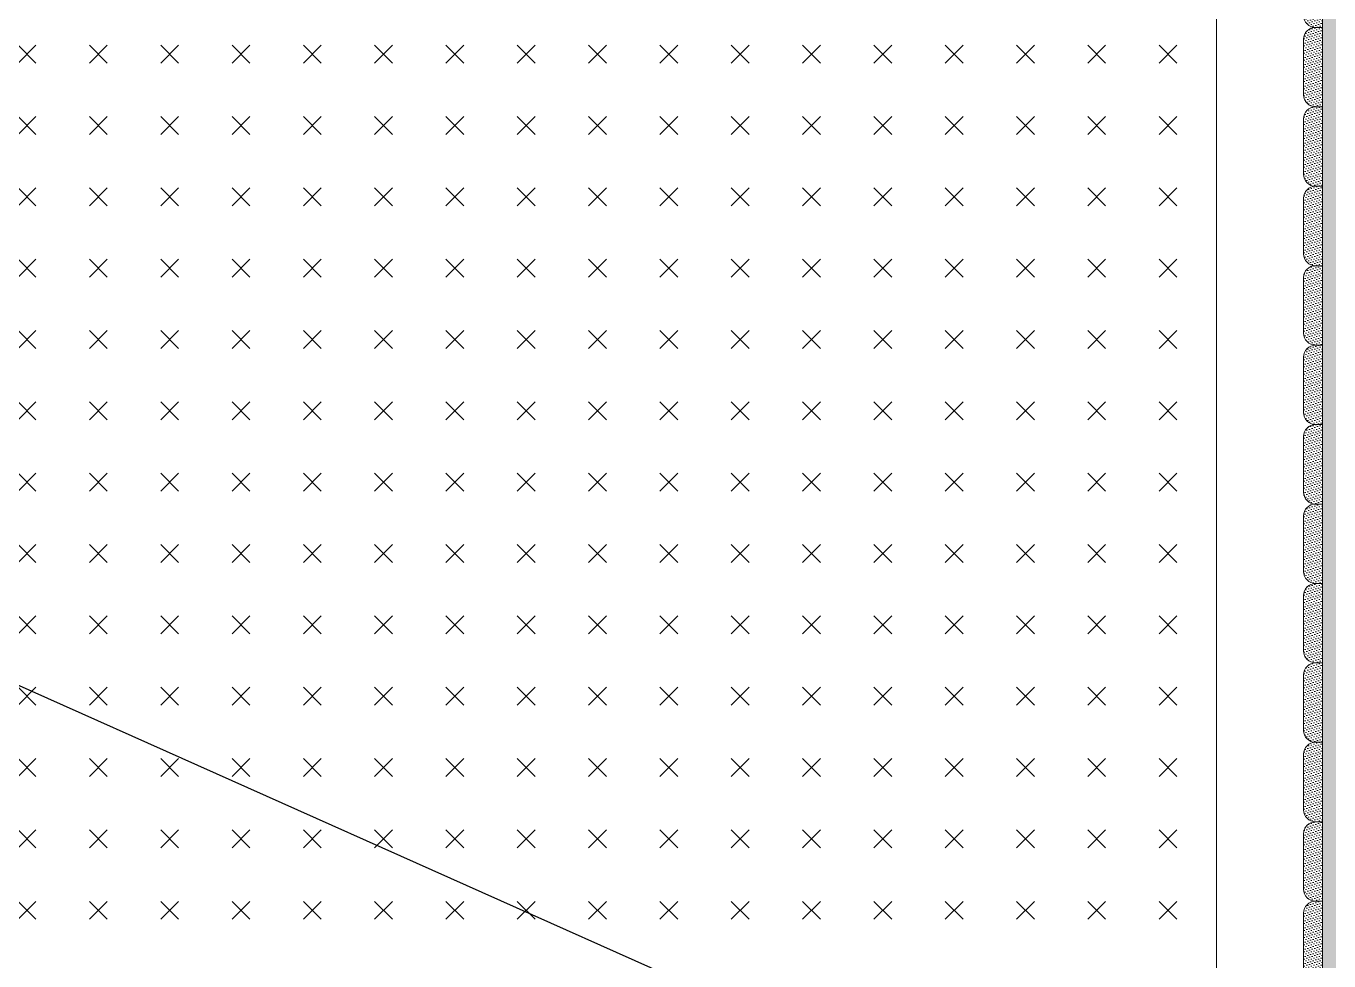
# Model space of a CAD drawing. Header units: inches. Extents: x 4017 to 5703, y -944 to 2840.
# Drawn here: x 4306.7 to 4388.8, y 442.9 to 501.8 of the extents above; entities that cross this region are included whole.
import ezdxf

# ---------------------------------------------------------------- set-up
doc = ezdxf.new("R2010")
doc.units = ezdxf.units.IN
doc.header["$MEASUREMENT"] = 0
doc.layers.get('0').update_dxf_attribs({"color": 5})
doc.layers.add('1 - bed panels', color=170, linetype='Continuous', lineweight=9)
doc.layers.add('1 - plaster', color=1, linetype='Continuous', lineweight=9)
doc.layers.add('A-dim-work', color=8, linetype='Continuous')
doc.styles.get("Standard").update_dxf_attribs({"font": 'arial.ttf'})
doc.dimstyles.new('D-50', dxfattribs={"dimtxt": 11, "dimasz": 0.5, "dimexe": 0.2, "dimexo": 0, "dimgap": 0.8, "dimtad": 0, "dimdec": 0, "dimdsep": 46, "dimtxsty": 'Standard', "dimblk": 'ar11', "dimcen": 20, "dimdle": 0.1, "dimse1": 1, "dimse2": 1, "dimclrt": 2, "dimadec": 0, "dimazin": 0, "dimtfac": 1, "dimtdec": 0, "dimtix": 1, "dimtmove": 2, "dimatfit": 3, "dimfxl": 1, "dimtvp": 1, "dimtolj": 1, "dimlwd": -1, "dimlwe": -1, "dimarcsym": 0})
pattern_1 = [(135, (-4522.99661, 5622.86587), (-0.1683798023, -0.0561266008), [0, -0.15875])]

# ---------------------------------------------------------------- blocks, each defined once
blk = doc.blocks.new('ar11')
for p, q in [((0, 14.887), (0, -14.887)), ((-4.243, -4.243), (4.243, 4.243)), ((-12.405, 0), (12.405, 0))]:
    blk.add_line(p, q)
blk = doc.blocks.new('wallbig')
at = {"layer": '1 - plaster', "true_color": 0xe0a352}
blk.add_hatch(color=33, dxfattribs=at).paths.add_polyline_path([(-16.6, 218.366), (-17.8, 218.366), (-17.8, 5.366), (-16.6, 5.366)])
at = {"layer": '1 - plaster'}
blk.add_lwpolyline([(-17.8, 218.389), (-16.6, 218.366), (-16.6, 6.2), (-17.8, 6.2), (-17.8, 218.389)], dxfattribs=at)
blk = doc.blocks.new('bad2big')
at = {"layer": '1 - bed panels', "true_color": 0xc2c2c2}
h = blk.add_hatch(dxfattribs=at)
h.set_pattern_fill('CROSS', color=9, scale=0.5, angle=135)
h.set_pattern_definition([(135, (-268.083, -3.452), (-4.490128, 4e-16), [1.5875, -4.7625]), (225, (-268.083, -2.3296), (-4e-16, -4.490128), [1.5875, -4.7625])])
edge = h.paths.add_edge_path()
edge.add_line((-11.68, 209.5), (-141.68, 209.5))
edge.add_arc((-141.68, 204.5), 5, 90, 180)
edge.add_line((-146.68, 204.5), (-146.68, 14.5))
edge.add_arc((-141.68, 14.5), 5, 180, 270)
edge.add_line((-141.68, 9.5), (-11.68, 9.5))
edge.add_arc((-11.68, 14.5), 5, 270, 360)
edge.add_line((-6.68, 14.5), (-6.68, 204.5))
edge.add_arc((-11.68, 204.5), 5, 0, 90)
edge = h.paths.add_edge_path(flags=0)
edge.add_arc((-82.207, 172.5), 3, 270, 360)
edge.add_line((-79.207, 172.5), (-79.207, 201.5))
edge.add_arc((-82.207, 201.5), 3, 0, 90)
edge.add_line((-82.207, 204.5), (-133.07, 204.5))
edge.add_arc((-133.07, 201.5), 3, 90, 180)
edge.add_line((-136.07, 201.5), (-136.07, 172.5))
edge.add_arc((-133.07, 172.5), 3, 180, 270)
edge.add_line((-133.07, 169.5), (-82.207, 169.5))
edge = h.paths.add_edge_path(flags=0)
edge.add_arc((-68.83, 172.5), 3, 180, 270)
edge.add_line((-68.83, 169.5), (-17.967, 169.5))
edge.add_arc((-17.967, 172.5), 3, 270, 360)
edge.add_line((-14.967, 172.5), (-14.967, 201.5))
edge.add_arc((-17.967, 201.5), 3, 0, 90)
edge.add_line((-17.967, 204.5), (-68.83, 204.5))
edge.add_arc((-68.83, 201.5), 3, 90, 180)
edge.add_line((-71.83, 201.5), (-71.83, 172.5))
at = {"layer": '1 - bed panels', "true_color": 0x334acc}
h = blk.add_hatch(dxfattribs=at)
h.set_pattern_fill('DOTS', color=162, scale=0.1, angle=135, style=0)
h.set_pattern_definition(pattern_1)
edge = h.paths.add_edge_path()
edge.add_line((-1.2, 110.949), (-1.2, 114.449))
edge.add_arc((-0.45, 114.449), 0.75, 90, 180, ccw=False)
edge.add_line((-0.45, 115.199), (0, 115.199))
edge.add_line((0, 115.199), (0, 110.199))
edge.add_line((0, 110.199), (-0.45, 110.199))
edge.add_arc((-0.45, 110.949), 0.75, 180, 270, ccw=False)
h = blk.add_hatch(dxfattribs=at)
h.set_pattern_fill('DOTS', color=162, scale=0.1, angle=135, style=0)
h.set_pattern_definition(pattern_1)
edge = h.paths.add_edge_path()
edge.add_line((-1.2, 105.949), (-1.2, 109.449))
edge.add_arc((-0.45, 109.449), 0.75, 90, 180, ccw=False)
edge.add_line((-0.45, 110.199), (0, 110.199))
edge.add_line((0, 110.199), (0, 105.199))
edge.add_line((0, 105.199), (-0.45, 105.199))
edge.add_arc((-0.45, 105.949), 0.75, 180, 270, ccw=False)
h = blk.add_hatch(dxfattribs=at)
h.set_pattern_fill('DOTS', color=162, scale=0.1, angle=135, style=0)
h.set_pattern_definition(pattern_1)
edge = h.paths.add_edge_path()
edge.add_line((-1.2, 100.949), (-1.2, 104.449))
edge.add_arc((-0.45, 104.449), 0.75, 90, 180, ccw=False)
edge.add_line((-0.45, 105.199), (0, 105.199))
edge.add_line((0, 105.199), (0, 100.199))
edge.add_line((0, 100.199), (-0.45, 100.199))
edge.add_arc((-0.45, 100.949), 0.75, 180, 270, ccw=False)
h = blk.add_hatch(dxfattribs=at)
h.set_pattern_fill('DOTS', color=162, scale=0.1, angle=135, style=0)
h.set_pattern_definition(pattern_1)
edge = h.paths.add_edge_path()
edge.add_line((-1.2, 95.949), (-1.2, 99.449))
edge.add_arc((-0.45, 99.449), 0.75, 90, 180, ccw=False)
edge.add_line((-0.45, 100.199), (0, 100.199))
edge.add_line((0, 100.199), (0, 95.199))
edge.add_line((0, 95.199), (-0.45, 95.199))
edge.add_arc((-0.45, 95.949), 0.75, 180, 270, ccw=False)
h = blk.add_hatch(dxfattribs=at)
h.set_pattern_fill('DOTS', color=162, scale=0.1, angle=135, style=0)
h.set_pattern_definition(pattern_1)
edge = h.paths.add_edge_path()
edge.add_line((-1.2, 90.949), (-1.2, 94.449))
edge.add_arc((-0.45, 94.449), 0.75, 90, 180, ccw=False)
edge.add_line((-0.45, 95.199), (0, 95.199))
edge.add_line((0, 95.199), (0, 90.199))
edge.add_line((0, 90.199), (-0.45, 90.199))
edge.add_arc((-0.45, 90.949), 0.75, 180, 270, ccw=False)
h = blk.add_hatch(dxfattribs=at)
h.set_pattern_fill('DOTS', color=162, scale=0.1, angle=135, style=0)
h.set_pattern_definition(pattern_1)
edge = h.paths.add_edge_path()
edge.add_line((-1.2, 85.949), (-1.2, 89.449))
edge.add_arc((-0.45, 89.449), 0.75, 90, 180, ccw=False)
edge.add_line((-0.45, 90.199), (0, 90.199))
edge.add_line((0, 90.199), (0, 85.199))
edge.add_line((0, 85.199), (-0.45, 85.199))
edge.add_arc((-0.45, 85.949), 0.75, 180, 270, ccw=False)
h = blk.add_hatch(dxfattribs=at)
h.set_pattern_fill('DOTS', color=162, scale=0.1, angle=135, style=0)
h.set_pattern_definition(pattern_1)
edge = h.paths.add_edge_path()
edge.add_line((-1.2, 80.949), (-1.2, 84.449))
edge.add_arc((-0.45, 84.449), 0.75, 90, 180, ccw=False)
edge.add_line((-0.45, 85.199), (0, 85.199))
edge.add_line((0, 85.199), (0, 80.199))
edge.add_line((0, 80.199), (-0.45, 80.199))
edge.add_arc((-0.45, 80.949), 0.75, 180, 270, ccw=False)
h = blk.add_hatch(dxfattribs=at)
h.set_pattern_fill('DOTS', color=162, scale=0.1, angle=135, style=0)
h.set_pattern_definition(pattern_1)
edge = h.paths.add_edge_path()
edge.add_line((-1.2, 75.949), (-1.2, 79.449))
edge.add_arc((-0.45, 79.449), 0.75, 90, 180, ccw=False)
edge.add_line((-0.45, 80.199), (0, 80.199))
edge.add_line((0, 80.199), (0, 75.199))
edge.add_line((0, 75.199), (-0.45, 75.199))
edge.add_arc((-0.45, 75.949), 0.75, 180, 270, ccw=False)
h = blk.add_hatch(dxfattribs=at)
h.set_pattern_fill('DOTS', color=162, scale=0.1, angle=135, style=0)
h.set_pattern_definition(pattern_1)
edge = h.paths.add_edge_path()
edge.add_line((-1.2, 70.949), (-1.2, 74.449))
edge.add_arc((-0.45, 74.449), 0.75, 90, 180, ccw=False)
edge.add_line((-0.45, 75.199), (0, 75.199))
edge.add_line((0, 75.199), (0, 70.199))
edge.add_line((0, 70.199), (-0.45, 70.199))
edge.add_arc((-0.45, 70.949), 0.75, 180, 270, ccw=False)
h = blk.add_hatch(dxfattribs=at)
h.set_pattern_fill('DOTS', color=162, scale=0.1, angle=135, style=0)
h.set_pattern_definition(pattern_1)
edge = h.paths.add_edge_path()
edge.add_line((-1.2, 65.949), (-1.2, 69.449))
edge.add_arc((-0.45, 69.449), 0.75, 90, 180, ccw=False)
edge.add_line((-0.45, 70.199), (0, 70.199))
edge.add_line((0, 70.199), (0, 65.199))
edge.add_line((0, 65.199), (-0.45, 65.199))
edge.add_arc((-0.45, 65.949), 0.75, 180, 270, ccw=False)
h = blk.add_hatch(dxfattribs=at)
h.set_pattern_fill('DOTS', color=162, scale=0.1, angle=135, style=0)
h.set_pattern_definition(pattern_1)
edge = h.paths.add_edge_path()
edge.add_line((-1.2, 60.949), (-1.2, 64.449))
edge.add_arc((-0.45, 64.449), 0.75, 90, 180, ccw=False)
edge.add_line((-0.45, 65.199), (0, 65.199))
edge.add_line((0, 65.199), (0, 60.199))
edge.add_line((0, 60.199), (-0.45, 60.199))
edge.add_arc((-0.45, 60.949), 0.75, 180, 270, ccw=False)
h = blk.add_hatch(dxfattribs=at)
h.set_pattern_fill('DOTS', color=162, scale=0.1, angle=135, style=0)
h.set_pattern_definition(pattern_1)
edge = h.paths.add_edge_path()
edge.add_line((-1.2, 55.949), (-1.2, 59.449))
edge.add_arc((-0.45, 59.449), 0.75, 90, 180, ccw=False)
edge.add_line((-0.45, 60.199), (0, 60.199))
edge.add_line((0, 60.199), (0, 55.199))
edge.add_line((0, 55.199), (-0.45, 55.199))
edge.add_arc((-0.45, 55.949), 0.75, 180, 270, ccw=False)
h = blk.add_hatch(dxfattribs=at)
h.set_pattern_fill('DOTS', color=162, scale=0.1, angle=135, style=0)
h.set_pattern_definition(pattern_1)
edge = h.paths.add_edge_path()
edge.add_line((-1.2, 50.949), (-1.2, 54.449))
edge.add_arc((-0.45, 54.449), 0.75, 90, 180, ccw=False)
edge.add_line((-0.45, 55.199), (0, 55.199))
edge.add_line((0, 55.199), (0, 50.199))
edge.add_line((0, 50.199), (-0.45, 50.199))
edge.add_arc((-0.45, 50.949), 0.75, 180, 270, ccw=False)
at = {"layer": '1 - bed panels', "color": 9, "true_color": 0xc2c2c2}
blk.add_lwpolyline([(-11.68, 209.5), (-141.68, 209.5, 0.414214), (-146.68, 204.5), (-146.68, 14.5, 0.414214), (-141.68, 9.5), (-11.68, 9.5, 0.414214), (-6.68, 14.5), (-6.68, 204.5, 0.414214)], format="xyb", close=True, dxfattribs=at)
at = {"layer": '1 - bed panels'}
for points in [[(-1.2, 110.949), (-1.2, 114.449, -0.414214), (-0.45, 115.199), (0, 115.199), (0, 110.199), (-0.45, 110.199, -0.414214)], [(-1.2, 105.949), (-1.2, 109.449, -0.414214), (-0.45, 110.199), (0, 110.199), (0, 105.199), (-0.45, 105.199, -0.414214)], [(-1.2, 100.949), (-1.2, 104.449, -0.414214), (-0.45, 105.199), (0, 105.199), (0, 100.199), (-0.45, 100.199, -0.414214)], [(-1.2, 95.949), (-1.2, 99.449, -0.414214), (-0.45, 100.199), (0, 100.199), (0, 95.199), (-0.45, 95.199, -0.414214)], [(-1.2, 90.949), (-1.2, 94.449, -0.414214), (-0.45, 95.199), (0, 95.199), (0, 90.199), (-0.45, 90.199, -0.414214)], [(-1.2, 85.949), (-1.2, 89.449, -0.414214), (-0.45, 90.199), (0, 90.199), (0, 85.199), (-0.45, 85.199, -0.414214)], [(-1.2, 80.949), (-1.2, 84.449, -0.414214), (-0.45, 85.199), (0, 85.199), (0, 80.199), (-0.45, 80.199, -0.414214)], [(-1.2, 75.949), (-1.2, 79.449, -0.414214), (-0.45, 80.199), (0, 80.199), (0, 75.199), (-0.45, 75.199, -0.414214)], [(-1.2, 70.949), (-1.2, 74.449, -0.414214), (-0.45, 75.199), (0, 75.199), (0, 70.199), (-0.45, 70.199, -0.414214)], [(-1.2, 65.949), (-1.2, 69.449, -0.414214), (-0.45, 70.199), (0, 70.199), (0, 65.199), (-0.45, 65.199, -0.414214)], [(-1.2, 60.949), (-1.2, 64.449, -0.414214), (-0.45, 65.199), (0, 65.199), (0, 60.199), (-0.45, 60.199, -0.414214)], [(-1.2, 55.949), (-1.2, 59.449, -0.414214), (-0.45, 60.199), (0, 60.199), (0, 55.199), (-0.45, 55.199, -0.414214)], [(-1.2, 50.949), (-1.2, 54.449, -0.414214), (-0.45, 55.199), (0, 55.199), (0, 50.199), (-0.45, 50.199, -0.414214)]]:
    blk.add_lwpolyline(points, format="xyb", close=True, dxfattribs=at)

msp = doc.modelspace()

# ---------------------------------------------------------------- block references
for name, p in [('wallbig', (4406.17, 384.095)), ('bad2big', (4388.371, 391.495))]:
    msp.add_blockref(name, p)

# ---------------------------------------------------------------- leaders
at = {"layer": 'A-dim-work', "color": 6, "lineweight": 40, "ltscale": 20}
msp.add_leader([(4241.015, 489.378), (4409.496, 414.241), (4456.007, 414.241)], dimstyle='D-50', override={"dimasz": 5, "dimfxl": 1.25, "dimfxlon": 1}, dxfattribs=at)

doc.saveas('drawing.dxf')
